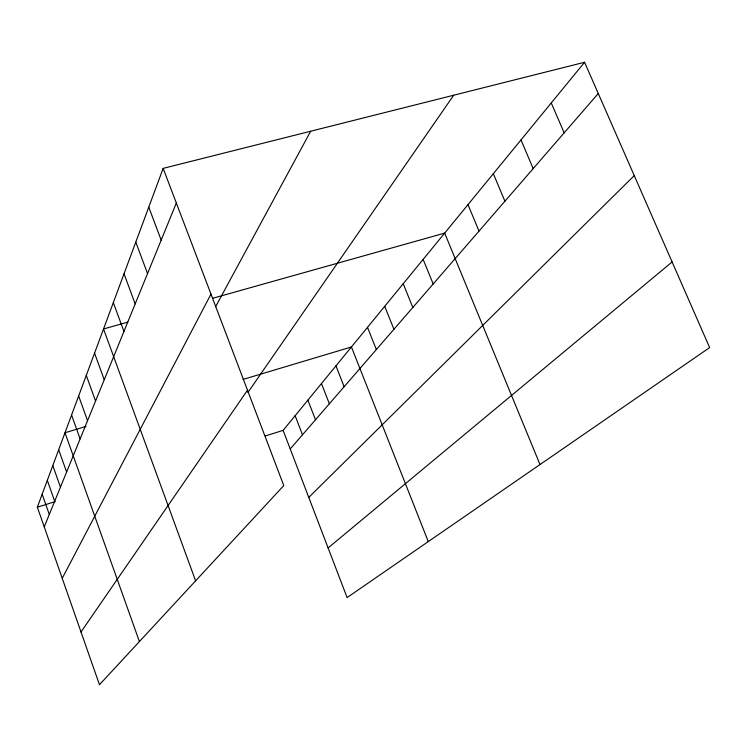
<?xml version="1.0" encoding="UTF-8"?>
<svg xmlns="http://www.w3.org/2000/svg" width="747" height="747" viewBox="0 0 747 747"><rect width="100%" height="100%" fill="white"/><g stroke="black" fill="none" stroke-linecap="round" stroke-linejoin="round"><path stroke-width="1.12" d="M163.163 168.374L283.776 485.578L99.463 684.728L37.35 507.194L163.163 168.374L584.574 62.272L709.65 347.579L347.103 597.572L283.122 430.384L584.574 62.272M44.241 526.878L176.329 202.997M62.234 578.318L210.981 294.113M215.566 306.793L310.677 131.229M81.012 631.99L247.5 390.167M247.892 392.502L453.7 95.224M290.228 448.938L598.263 93.506M308.772 497.409L634.259 175.592M328.11 547.943L672.113 261.964M37.35 507.194L55.147 501.629M265.344 435.94L283.122 430.384M85.952 426.462L64.998 432.737L139.409 641.57M243.064 379.42L351.426 346.972L428.283 541.603M127.858 322.125L103.534 328.96L195.611 580.849M212.55 298.333L444.67 233.111L540.006 464.559M551.258 102.955L564.172 132.845M520.976 139.932L533.19 168.598M493.328 173.696L504.916 201.223M467.986 204.641L479.004 231.122M423.147 259.396L433.185 283.981M403.231 283.72L412.83 307.475M384.724 306.307L393.93 329.278M367.505 327.345L376.348 349.568M335.954 365.871L344.134 386.731M321.471 383.556L329.352 403.791M307.895 400.14L315.495 419.777M295.14 415.715L302.479 434.801M148.765 207.152L161.184 240.132M135.786 242.112L147.542 273.589M124.021 273.785L135.179 303.889M113.32 302.61L123.937 331.463M94.561 353.135L104.235 379.765M86.288 375.396L95.56 401.046M78.65 395.966L87.539 420.692M71.572 415.024L80.116 438.9M58.686 449.722L66.604 472.029M52.813 465.558L60.442 487.147M47.322 480.349L54.68 501.265M42.177 494.197L49.293 514.478"/></g></svg>
